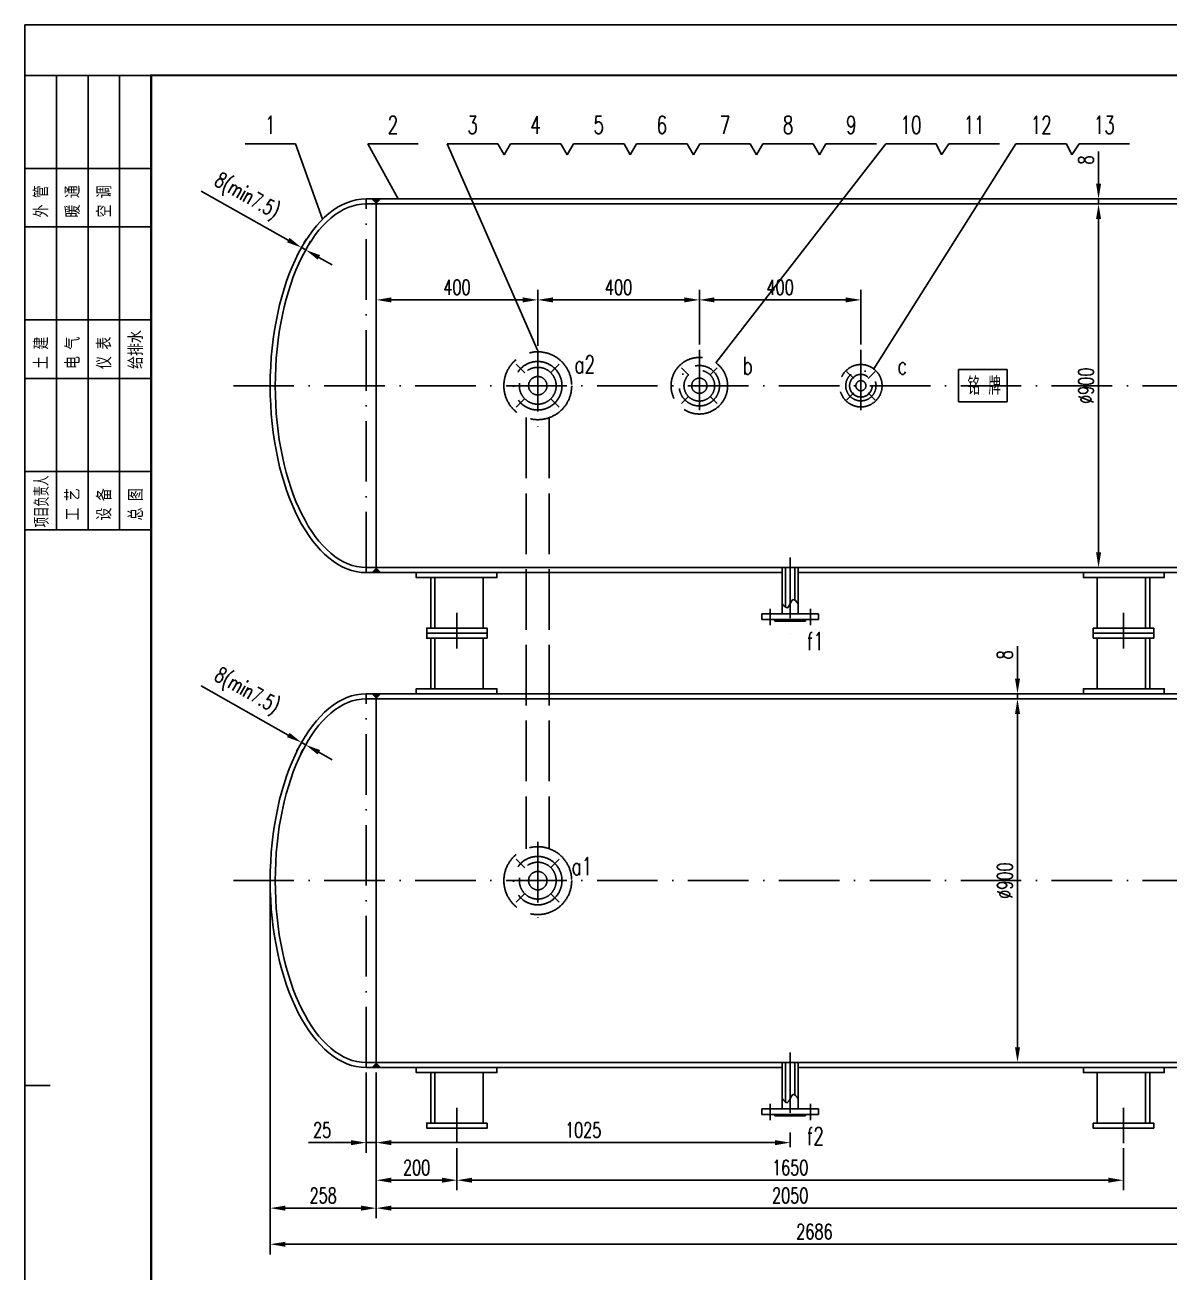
# Model space of a CAD drawing. Extents: x -6571 to 854, y 418 to 5668.
# Drawn here: x -6571 to -3739, y 2581 to 5668 of the extents above; entities that cross this region are included whole.
import ezdxf
from ezdxf.enums import TextEntityAlignment as Align

# ---------------------------------------------------------------- set-up
doc = ezdxf.new("R2010")
doc.units = 0
doc.header["$LTSCALE"] = 12.5
doc.linetypes.add('ACAD_ISO02W100', pattern=[15, 12, -3])
doc.linetypes.add('ACAD_ISO10W100', pattern=[18, 12, -3, 0, -3])
for name, color, linetype in [('BZCC', 7, 'Continuous'), ('K1', 4, 'Continuous'), ('tank', 1, 'Continuous'), ('tankx', 2, 'ACAD_ISO10W100'), ('tanky', 7, 'Continuous')]:
    doc.layers.add(name, color=color, linetype=linetype)
doc.styles.add('hzfs', font='simplex.shx', dxfattribs={"width": 0.7, "bigfont": 'hzfs.shx'})
doc.styles.add('ST', font='', dxfattribs={"width": 0.75})
doc.styles.get('ST').set_extended_font_data('SimSun')
doc.dimstyles.new('PVCAD$0', dxfattribs={"dimscale": 12.5, "dimtxt": 3, "dimasz": 3, "dimexe": 2, "dimexo": 1, "dimgap": 1, "dimtad": 1, "dimdec": 0, "dimzin": 0, "dimdsep": 46, "dimtxsty": 'hzfs', "dimcen": 2.5, "dimclrd": 4, "dimclre": 4, "dimadec": 0, "dimazin": 0, "dimtfac": 1, "dimtmove": 0, "dimatfit": 0, "dimfxl": 1, "dimarcsym": 0})

# ---------------------------------------------------------------- blocks, each defined once
blk = doc.blocks.new('*D11')
at = {"color": 4, "lineweight": -2}
for p, q in [((-5501.6, 2887.7), (-5501.6, 2783.7)), ((-3851.6, 2887.7), (-3851.6, 2783.7)), ((-5464.1, 2808.7), (-3889.1, 2808.7))]:
    blk.add_line(p, q, dxfattribs=at)
at = {"color": 4}
for points in [[(-5464.1, 2815), (-5464.1, 2802.5), (-5501.6, 2808.7)], [(-3889.1, 2815), (-3889.1, 2802.5), (-3851.6, 2808.7)]]:
    blk.add_solid(points, dxfattribs=at)
at = {"layer": 'Defpoints', "color": 0}
for p in [(-5501.6, 2900.2), (-3851.6, 2900.2), (-3851.6, 2808.7)]:
    blk.add_point(p, dxfattribs=at)
at = {"color": 0, "insert": (-4676.6, 2840), "char_height": 37.5, "attachment_point": 5, "style": 'hzfs'}
blk.add_mtext('1650', dxfattribs=at)
blk = doc.blocks.new('*D12')
at = {"color": 4, "lineweight": -2}
for p, q in [((-5701.6, 3075.2), (-5701.6, 2783.7)), ((-5501.6, 2821.2), (-5501.6, 2833.7)), ((-5664.1, 2808.7), (-5539.1, 2808.7))]:
    blk.add_line(p, q, dxfattribs=at)
at = {"color": 4}
for points in [[(-5664.1, 2815), (-5664.1, 2802.5), (-5701.6, 2808.7)], [(-5539.1, 2815), (-5539.1, 2802.5), (-5501.6, 2808.7)]]:
    blk.add_solid(points, dxfattribs=at)
at = {"layer": 'Defpoints', "color": 0}
for p in [(-5701.6, 3087.7), (-5501.6, 2808.7), (-5501.6, 2808.7)]:
    blk.add_point(p, dxfattribs=at)
at = {"color": 0, "insert": (-5601.6, 2840), "char_height": 37.5, "attachment_point": 5, "style": 'hzfs'}
blk.add_mtext('200', dxfattribs=at)
blk = doc.blocks.new('*D13')
at = {"color": 4, "lineweight": -2}
for p, q in [((-5701.6, 2905), (-5701.6, 2876.7)), ((-5664.1, 2901.7), (-4714.1, 2901.7)), ((-4676.6, 2890.5), (-4676.6, 2926.7))]:
    blk.add_line(p, q, dxfattribs=at)
at = {"color": 4}
for points in [[(-5664.1, 2908), (-5664.1, 2895.5), (-5701.6, 2901.7)], [(-4714.1, 2908), (-4714.1, 2895.5), (-4676.6, 2901.7)]]:
    blk.add_solid(points, dxfattribs=at)
at = {"layer": 'Defpoints', "color": 0}
for p in [(-5701.6, 2917.5), (-4676.6, 2901.7), (-4676.6, 2878)]:
    blk.add_point(p, dxfattribs=at)
at = {"color": 0, "insert": (-5189.1, 2933), "char_height": 37.5, "attachment_point": 5, "style": 'hzfs'}
blk.add_mtext('1025', dxfattribs=at)
blk = doc.blocks.new('*D14')
at = {"color": 4, "lineweight": -2}
for p, q in [((-5726.6, 3075.2), (-5726.6, 2876.7)), ((-5701.6, 3075.2), (-5701.6, 2876.7)), ((-5764.1, 2901.7), (-5869.1, 2901.7)), ((-5701.6, 2901.7), (-5726.6, 2901.7)), ((-5664.1, 2901.7), (-5626.6, 2901.7))]:
    blk.add_line(p, q, dxfattribs=at)
at = {"color": 4}
for points in [[(-5764.1, 2908), (-5764.1, 2895.5), (-5726.6, 2901.7)], [(-5664.1, 2908), (-5664.1, 2895.5), (-5701.6, 2901.7)]]:
    blk.add_solid(points, dxfattribs=at)
at = {"layer": 'Defpoints', "color": 0}
for p in [(-5726.6, 3087.7), (-5701.6, 3087.7), (-5726.6, 2901.7)]:
    blk.add_point(p, dxfattribs=at)
at = {"color": 0, "insert": (-5835.4, 2933), "char_height": 37.5, "attachment_point": 5, "style": 'hzfs'}
blk.add_mtext('25', dxfattribs=at)
blk = doc.blocks.new('*D15')
at = {"color": 4, "lineweight": -2}
for p, q in [((-5964.1, 3537.7), (-5964.1, 2714.6)), ((-5701.6, 2752.1), (-5701.6, 2764.6)), ((-5926.6, 2739.6), (-5739.1, 2739.6))]:
    blk.add_line(p, q, dxfattribs=at)
at = {"color": 4}
for points in [[(-5926.6, 2745.9), (-5926.6, 2733.4), (-5964.1, 2739.6)], [(-5739.1, 2745.9), (-5739.1, 2733.4), (-5701.6, 2739.6)]]:
    blk.add_solid(points, dxfattribs=at)
at = {"layer": 'Defpoints', "color": 0}
for p in [(-5964.1, 3550.2), (-5701.6, 2739.6), (-5701.6, 2739.6)]:
    blk.add_point(p, dxfattribs=at)
at = {"color": 0, "insert": (-5832.9, 2770.9), "char_height": 37.5, "attachment_point": 5, "style": 'hzfs'}
blk.add_mtext('258', dxfattribs=at)
blk = doc.blocks.new('*D16')
at = {"color": 4, "lineweight": -2}
for p, q in [((-5919.2, 3910.6), (-6134.8, 4032.2)), ((-5876.2, 3886.4), (-5886.5, 3892.2)), ((-5892.7, 3881.3), (-5898.8, 3870.4)), ((-5882.4, 3875.5), (-5888.5, 3864.6)), ((-5843.6, 3868), (-5810.9, 3849.5))]:
    blk.add_line(p, q, dxfattribs=at)
at = {"color": 4}
for points in [[(-5916.1, 3916.1), (-5922.3, 3905.2), (-5886.5, 3892.2)], [(-5840.5, 3873.4), (-5846.6, 3862.5), (-5876.2, 3886.4)]]:
    blk.add_solid(points, dxfattribs=at)
at = {"layer": 'Defpoints', "color": 0}
for p in [(-5886.5, 3892.2), (-5886.5, 3892.2), (-5876.2, 3886.4)]:
    blk.add_point(p, dxfattribs=at)
at = {"color": 0, "insert": (-6023.2, 4016.4), "char_height": 37.5, "attachment_point": 5, "rotation": 330.5829, "style": 'hzfs'}
blk.add_mtext('8(min7.5)', dxfattribs=at)
blk = doc.blocks.new('*D17')
at = {"color": 4, "lineweight": -2}
for p, q in [((-3900.7, 5225.2), (-3888.2, 5225.2)), ((-3913.2, 5187.7), (-3913.2, 4362.7)), ((-3925.7, 4325.2), (-3938.2, 4325.2))]:
    blk.add_line(p, q, dxfattribs=at)
at = {"color": 4}
for points in [[(-3919.4, 5187.7), (-3906.9, 5187.7), (-3913.2, 5225.2)], [(-3919.4, 4362.7), (-3906.9, 4362.7), (-3913.2, 4325.2)]]:
    blk.add_solid(points, dxfattribs=at)
at = {"layer": 'Defpoints', "color": 0}
for p in [(-3913.2, 5225.2), (-3913.2, 4325.2), (-3913.2, 4325.2)]:
    blk.add_point(p, dxfattribs=at)
at = {"color": 0, "insert": (-3944.4, 4775.2), "char_height": 37.5, "attachment_point": 5, "rotation": 90, "style": 'hzfs'}
blk.add_mtext('%%C900', dxfattribs=at)
blk = doc.blocks.new('*D18')
at = {"color": 4, "lineweight": -2}
for p, q in [((-3913.2, 5275.2), (-3913.2, 5355.2)), ((-3925.7, 5237.7), (-3938.2, 5237.7)), ((-3925.7, 5225.2), (-3938.2, 5225.2)), ((-3913.2, 5225.2), (-3913.2, 5237.7)), ((-3913.2, 5187.7), (-3913.2, 5150.2))]:
    blk.add_line(p, q, dxfattribs=at)
at = {"color": 4}
for points in [[(-3919.4, 5275.2), (-3906.9, 5275.2), (-3913.2, 5237.7)], [(-3919.4, 5187.7), (-3906.9, 5187.7), (-3913.2, 5225.2)]]:
    blk.add_solid(points, dxfattribs=at)
at = {"layer": 'Defpoints', "color": 0}
for p in [(-3913.2, 5237.7), (-3913.2, 5237.7), (-3913.2, 5225.2)]:
    blk.add_point(p, dxfattribs=at)
at = {"color": 0, "insert": (-3944.4, 5334), "char_height": 37.5, "attachment_point": 5, "rotation": 90, "style": 'hzfs'}
blk.add_mtext('8', dxfattribs=at)
blk = doc.blocks.new('*D19')
at = {"color": 4, "lineweight": -2}
for p, q in [((-4126.4, 4000.2), (-4138.9, 4000.2)), ((-4113.9, 3962.7), (-4113.9, 3137.7)), ((-4126.4, 3100.2), (-4138.9, 3100.2))]:
    blk.add_line(p, q, dxfattribs=at)
at = {"color": 4}
for points in [[(-4120.1, 3962.7), (-4107.6, 3962.7), (-4113.9, 4000.2)], [(-4120.1, 3137.7), (-4107.6, 3137.7), (-4113.9, 3100.2)]]:
    blk.add_solid(points, dxfattribs=at)
at = {"layer": 'Defpoints', "color": 0}
for p in [(-4113.9, 4000.2), (-4113.9, 3100.2), (-4113.9, 3100.2)]:
    blk.add_point(p, dxfattribs=at)
at = {"color": 0, "insert": (-4145.1, 3550.2), "char_height": 37.5, "attachment_point": 5, "rotation": 90, "style": 'hzfs'}
blk.add_mtext('%%C900', dxfattribs=at)
blk = doc.blocks.new('*D20')
at = {"color": 4, "lineweight": -2}
for p, q in [((-4113.9, 4050.2), (-4113.9, 4130.2)), ((-4126.4, 4012.7), (-4138.9, 4012.7)), ((-4126.4, 4000.2), (-4138.9, 4000.2)), ((-4113.9, 4000.2), (-4113.9, 4012.7)), ((-4113.9, 3962.7), (-4113.9, 3925.2))]:
    blk.add_line(p, q, dxfattribs=at)
at = {"color": 4}
for points in [[(-4120.1, 4050.2), (-4107.6, 4050.2), (-4113.9, 4012.7)], [(-4120.1, 3962.7), (-4107.6, 3962.7), (-4113.9, 4000.2)]]:
    blk.add_solid(points, dxfattribs=at)
at = {"layer": 'Defpoints', "color": 0}
for p in [(-4113.9, 4012.7), (-4113.9, 4012.7), (-4113.9, 4000.2)]:
    blk.add_point(p, dxfattribs=at)
at = {"color": 0, "insert": (-4145.1, 4109), "char_height": 37.5, "attachment_point": 5, "rotation": 90, "style": 'hzfs'}
blk.add_mtext('8', dxfattribs=at)
blk = doc.blocks.new('*D21')
at = {"color": 4, "lineweight": -2}
for p, q in [((-5701.6, 4945.1), (-5701.6, 5012.7)), ((-5301.6, 4874), (-5301.6, 5012.7)), ((-5664.1, 4987.7), (-5339.1, 4987.7))]:
    blk.add_line(p, q, dxfattribs=at)
at = {"color": 4}
for points in [[(-5664.1, 4993.9), (-5664.1, 4981.4), (-5701.6, 4987.7)], [(-5339.1, 4993.9), (-5339.1, 4981.4), (-5301.6, 4987.7)]]:
    blk.add_solid(points, dxfattribs=at)
at = {"layer": 'Defpoints', "color": 0}
for p in [(-5301.6, 4987.7), (-5701.6, 4932.6), (-5301.6, 4861.5)]:
    blk.add_point(p, dxfattribs=at)
at = {"color": 0, "insert": (-5501.6, 5018.9), "char_height": 37.5, "attachment_point": 5, "style": 'hzfs'}
blk.add_mtext('400', dxfattribs=at)
blk = doc.blocks.new('*D22')
at = {"color": 4, "lineweight": -2}
for p, q in [((-5301.6, 5000.2), (-5301.6, 5012.7)), ((-4901.6, 4876.9), (-4901.6, 5012.7)), ((-4939.1, 4987.7), (-5264.1, 4987.7))]:
    blk.add_line(p, q, dxfattribs=at)
at = {"color": 4}
for points in [[(-5264.1, 4993.9), (-5264.1, 4981.4), (-5301.6, 4987.7)], [(-4939.1, 4993.9), (-4939.1, 4981.4), (-4901.6, 4987.7)]]:
    blk.add_solid(points, dxfattribs=at)
at = {"layer": 'Defpoints', "color": 0}
for p in [(-5301.6, 4987.7), (-5301.6, 4987.7), (-4901.6, 4864.4)]:
    blk.add_point(p, dxfattribs=at)
at = {"color": 0, "insert": (-5101.6, 5018.9), "char_height": 37.5, "attachment_point": 5, "style": 'hzfs'}
blk.add_mtext('400', dxfattribs=at)
blk = doc.blocks.new('*D23')
at = {"color": 4, "lineweight": -2}
for p, q in [((-4901.6, 5000.2), (-4901.6, 5012.7)), ((-4501.6, 4876.9), (-4501.6, 5012.7)), ((-4539.1, 4987.7), (-4864.1, 4987.7))]:
    blk.add_line(p, q, dxfattribs=at)
at = {"color": 4}
for points in [[(-4864.1, 4993.9), (-4864.1, 4981.4), (-4901.6, 4987.7)], [(-4539.1, 4993.9), (-4539.1, 4981.4), (-4501.6, 4987.7)]]:
    blk.add_solid(points, dxfattribs=at)
at = {"layer": 'Defpoints', "color": 0}
for p in [(-4901.6, 4987.7), (-4901.6, 4987.7), (-4501.6, 4864.4)]:
    blk.add_point(p, dxfattribs=at)
at = {"color": 0, "insert": (-4701.6, 5018.9), "char_height": 37.5, "attachment_point": 5, "style": 'hzfs'}
blk.add_mtext('400', dxfattribs=at)
blk = doc.blocks.new('*D26')
at = {"color": 4, "lineweight": -2}
for p, q in [((-5701.6, 3075.2), (-5701.6, 2714.6)), ((-3651.6, 3075.2), (-3651.6, 2714.6)), ((-5664.1, 2739.6), (-3689.1, 2739.6))]:
    blk.add_line(p, q, dxfattribs=at)
at = {"color": 4}
for points in [[(-5664.1, 2745.9), (-5664.1, 2733.4), (-5701.6, 2739.6)], [(-3689.1, 2745.9), (-3689.1, 2733.4), (-3651.6, 2739.6)]]:
    blk.add_solid(points, dxfattribs=at)
at = {"layer": 'Defpoints', "color": 0}
for p in [(-5701.6, 3087.7), (-3651.6, 3087.7), (-3651.6, 2739.6)]:
    blk.add_point(p, dxfattribs=at)
at = {"color": 0, "insert": (-4676.6, 2770.9), "char_height": 37.5, "attachment_point": 5, "style": 'hzfs'}
blk.add_mtext('2050', dxfattribs=at)
blk = doc.blocks.new('*D27')
at = {"color": 4, "lineweight": -2}
for p, q in [((-5964.1, 3525.2), (-5964.1, 2625.2)), ((-3269.1, 3537.7), (-3269.1, 2625.2)), ((-5926.6, 2650.2), (-3306.6, 2650.2))]:
    blk.add_line(p, q, dxfattribs=at)
at = {"color": 4}
for points in [[(-5926.6, 2656.4), (-5926.6, 2643.9), (-5964.1, 2650.2)], [(-3306.6, 2656.4), (-3306.6, 2643.9), (-3269.1, 2650.2)]]:
    blk.add_solid(points, dxfattribs=at)
at = {"layer": 'Defpoints', "color": 0}
for p in [(-3269.1, 3550.2), (-5964.1, 3537.7), (-3269.1, 2650.2)]:
    blk.add_point(p, dxfattribs=at)
at = {"color": 0, "insert": (-4616.6, 2681.4), "char_height": 37.5, "attachment_point": 5, "style": 'hzfs'}
blk.add_mtext('2686', dxfattribs=at)
blk = doc.blocks.new('*D38')
at = {"color": 4, "lineweight": -2}
for p, q in [((-5919.2, 5135.6), (-6134.8, 5257.2)), ((-5880.4, 5128.1), (-5874.3, 5139)), ((-5870.1, 5122.3), (-5863.9, 5133.2)), ((-5876.2, 5111.4), (-5886.5, 5117.2)), ((-5843.6, 5093), (-5810.9, 5074.5))]:
    blk.add_line(p, q, dxfattribs=at)
at = {"color": 4}
for points in [[(-5916.1, 5141.1), (-5922.3, 5130.2), (-5886.5, 5117.2)], [(-5840.5, 5098.4), (-5846.6, 5087.5), (-5876.2, 5111.4)]]:
    blk.add_solid(points, dxfattribs=at)
at = {"layer": 'Defpoints', "color": 0}
for p in [(-5886.5, 5117.2), (-5886.5, 5117.2), (-5876.2, 5111.4)]:
    blk.add_point(p, dxfattribs=at)
at = {"color": 0, "insert": (-6023.2, 5241.4), "char_height": 37.5, "attachment_point": 5, "rotation": 330.5829, "style": 'hzfs'}
blk.add_mtext('8(min7.5)', dxfattribs=at)

msp = doc.modelspace()

# ---------------------------------------------------------------- linework, layer by layer
for p, q in [((-6571.3, 5668.2), (-6571.3, 418.2)), ((853.7, 5668.2), (-6571.3, 5668.2)), ((-4259.8, 4815.2), (-4139.8, 4815.2)), ((-4259.8, 4735.2), (-4259.8, 4815.2)), ((-4139.8, 4815.2), (-4139.8, 4735.2)), ((-4139.8, 4735.2), (-4259.8, 4735.2)), ((-6571.3, 3043.2), (-6508.8, 3043.2))]:
    msp.add_line(p, q)
at = {"color": 7}
for p, q in [((-6571.3, 5543.2), (-6571.3, 4418.2)), ((-6493.2, 4418.2), (-6493.2, 5543.2)), ((-6415.1, 4418.2), (-6415.1, 5543.2)), ((-6336.9, 4418.2), (-6336.9, 5543.2)), ((-6571.3, 5313.2), (-6258.8, 5313.2)), ((-6571.3, 5168.2), (-6258.8, 5168.2)), ((-6571.3, 4938.2), (-6258.8, 4938.2)), ((-6571.3, 4793.2), (-6258.8, 4793.2)), ((-6571.3, 4563.2), (-6258.8, 4563.2)), ((-6571.3, 4418.2), (-6258.8, 4418.2))]:
    msp.add_line(p, q, dxfattribs=at)
at = {"layer": 'BZCC'}
msp.add_line((-6258.8, 5543.2), (-6258.8, 4418.2), dxfattribs=at)
at = {"layer": 'K1', "color": 7}
msp.add_line((-6258.8, 5543.2), (-6571.3, 5543.2), dxfattribs=at)
at = {"layer": 'K1', "const_width": 5}
msp.add_lwpolyline([(728.7, 543.2), (728.7, 5543.2), (-6258.8, 5543.2), (-6258.8, 543.2)], close=True, dxfattribs=at)
at = {"layer": 'tank'}
for p, q in [((-5726.6, 5237.7), (-5701.6, 5237.7)), ((-5726.6, 5225.2), (-5701.6, 5225.2)), ((-5701.6, 4312.7), (-5701.6, 5237.7)), ((-3651.6, 5237.7), (-5701.6, 5237.7)), ((-3651.6, 5225.2), (-5701.6, 5225.2)), ((-5726.6, 4325.2), (-5701.6, 4325.2)), ((-3651.6, 4325.2), (-5701.6, 4325.2)), ((-4696.6, 4210.7), (-4696.6, 4325.2)), ((-4687.9, 4226.9), (-4687.9, 4325.2)), ((-4665.4, 4244.6), (-4665.4, 4325.2)), ((-4656.6, 4210.7), (-4656.6, 4325.2)), ((-5726.6, 4312.7), (-5701.6, 4312.7)), ((-4696.6, 4312.7), (-5701.6, 4312.7)), ((-5566.6, 4175.2), (-5566.6, 4300.2)), ((-5556.6, 4175.2), (-5556.6, 4300.2)), ((-5436.6, 4175.2), (-5436.6, 4300.2)), ((-3651.6, 4312.7), (-4656.6, 4312.7)), ((-3916.6, 4175.2), (-3916.6, 4300.2)), ((-3796.6, 4175.2), (-3796.6, 4300.2)), ((-3786.6, 4175.2), (-3786.6, 4300.2)), ((-4746.6, 4196.7), (-4746.6, 4210.7)), ((-4746.6, 4210.7), (-4606.6, 4210.7)), ((-4606.6, 4210.7), (-4606.6, 4196.7)), ((-4606.6, 4196.7), (-4746.6, 4196.7)), ((-4714.6, 4192.7), (-4714.6, 4196.7)), ((-4638.6, 4192.7), (-4714.6, 4192.7)), ((-4638.6, 4196.7), (-4638.6, 4192.7)), ((-5566.6, 4150.2), (-5566.6, 4025.2)), ((-5556.6, 4150.2), (-5556.6, 4025.2)), ((-5436.6, 4150.2), (-5436.6, 4025.2)), ((-3916.6, 4150.2), (-3916.6, 4025.2)), ((-3796.6, 4150.2), (-3796.6, 4025.2)), ((-3786.6, 4150.2), (-3786.6, 4025.2)), ((-5726.6, 4012.7), (-5701.6, 4012.7)), ((-5726.6, 4000.2), (-5701.6, 4000.2)), ((-5701.6, 3087.7), (-5701.6, 4012.7)), ((-3651.6, 4012.7), (-5701.6, 4012.7)), ((-3651.6, 4000.2), (-5701.6, 4000.2)), ((-5726.6, 3100.2), (-5701.6, 3100.2)), ((-5726.6, 3087.7), (-5701.6, 3087.7)), ((-3651.6, 3100.2), (-5701.6, 3100.2)), ((-4696.6, 3087.7), (-5701.6, 3087.7)), ((-4696.6, 2985.7), (-4696.6, 3100.2)), ((-4687.9, 3001.9), (-4687.9, 3100.2)), ((-4665.4, 3019.6), (-4665.4, 3100.2)), ((-4656.6, 2985.7), (-4656.6, 3100.2)), ((-3651.6, 3087.7), (-4656.6, 3087.7)), ((-5566.6, 2950.2), (-5566.6, 3075.2)), ((-5556.6, 2950.2), (-5556.6, 3075.2)), ((-5436.6, 2950.2), (-5436.6, 3075.2)), ((-3916.6, 2950.2), (-3916.6, 3075.2)), ((-3796.6, 2950.2), (-3796.6, 3075.2)), ((-3786.6, 2950.2), (-3786.6, 3075.2)), ((-4746.6, 2971.7), (-4746.6, 2985.7)), ((-4746.6, 2985.7), (-4606.6, 2985.7)), ((-4606.6, 2971.7), (-4746.6, 2971.7)), ((-4714.6, 2967.7), (-4714.6, 2971.7)), ((-4638.6, 2967.7), (-4714.6, 2967.7)), ((-4638.6, 2971.7), (-4638.6, 2967.7)), ((-4606.6, 2985.7), (-4606.6, 2971.7))]:
    msp.add_line(p, q, dxfattribs=at)
at = {"layer": 'tank', "color": 0, "linetype": 'ACAD_ISO02W100'}
for p, q in [((-5330.1, 4696.2), (-5330.1, 3629.3)), ((-5273.1, 4696.2), (-5273.1, 3629.3))]:
    msp.add_line(p, q, dxfattribs=at)
at = {"layer": 'tank'}
for points in [[(-5602.6, 4312.7), (-5602.6, 4300.2), (-5402.6, 4300.2), (-5402.6, 4312.7)], [(-3750.6, 4312.7), (-3750.6, 4300.2), (-3950.6, 4300.2), (-3950.6, 4312.7)], [(-5426.6, 4175.2), (-5426.6, 4162.7), (-5576.6, 4162.7), (-5576.6, 4175.2), (-5426.6, 4175.2)], [(-3926.6, 4175.2), (-3926.6, 4162.7), (-3776.6, 4162.7), (-3776.6, 4175.2), (-3926.6, 4175.2)], [(-5426.6, 4150.2), (-5426.6, 4162.7), (-5576.6, 4162.7), (-5576.6, 4150.2), (-5426.6, 4150.2)], [(-3926.6, 4150.2), (-3926.6, 4162.7), (-3776.6, 4162.7), (-3776.6, 4150.2), (-3926.6, 4150.2)], [(-5602.6, 4012.7), (-5602.6, 4025.2), (-5402.6, 4025.2), (-5402.6, 4012.7)], [(-3750.6, 4012.7), (-3750.6, 4025.2), (-3950.6, 4025.2), (-3950.6, 4012.7)], [(-5602.6, 3087.7), (-5602.6, 3075.2), (-5402.6, 3075.2), (-5402.6, 3087.7)], [(-3750.6, 3087.7), (-3750.6, 3075.2), (-3950.6, 3075.2), (-3950.6, 3087.7)], [(-5426.6, 2950.2), (-5426.6, 2937.7), (-5576.6, 2937.7), (-5576.6, 2950.2), (-5426.6, 2950.2)], [(-3926.6, 2950.2), (-3926.6, 2937.7), (-3776.6, 2937.7), (-3776.6, 2950.2), (-3926.6, 2950.2)]]:
    msp.add_lwpolyline(points, dxfattribs=at)
at = {"layer": 'tank', "color": 0, "linetype": 'ACAD_ISO02W100'}
for centre, radius in [((-5301.6, 4775.2), 84), ((-5301.6, 4775.2), 45.6), ((-4901.6, 4775.2), 70), ((-4501.6, 4775.2), 52.5), ((-5301.6, 4775.2), 22.8), ((-4901.6, 4775.2), 38), ((-4901.6, 4775.2), 19), ((-4501.6, 4775.2), 28), ((-4501.6, 4775.2), 12.5), ((-5301.6, 3550.2), 84), ((-5301.6, 3550.2), 45.6), ((-5301.6, 3550.2), 22.8)]:
    msp.add_circle(centre, radius, dxfattribs=at)
at = {"layer": 'tank'}
for centre, major_axis, ratio in [((-5726.6, 4775.2), (0, -462.5), 0.513514), ((-5726.6, 4775.2), (0, -450), 0.5), ((-5726.6, 3550.2), (0, -462.5), 0.513514), ((-5726.6, 3550.2), (0, -450), 0.5)]:
    msp.add_ellipse(centre, major_axis=major_axis, ratio=ratio, start_param=3.141593, end_param=6.283185, dxfattribs=at)
at = {"layer": 'tankx'}
for p, q in [((-5726.6, 4312.7), (-5726.6, 5237.7)), ((-5301.6, 4861.5), (-5301.6, 4655)), ((-4901.6, 4864.4), (-4901.6, 4686.1)), ((-4501.6, 4864.4), (-4501.6, 4686.1)), ((-5354.7, 4828.3), (-5333.4, 4807.1)), ((-5248.6, 4828.3), (-5269.8, 4807.1)), ((-4945.8, 4819.4), (-4928.1, 4801.8)), ((-4857.4, 4819.4), (-4875.1, 4801.8)), ((-4537, 4810.6), (-4519.3, 4792.9)), ((-4466.3, 4810.6), (-4484, 4792.9)), ((-6055.3, 4775.2), (-3285.9, 4775.2)), ((-4537, 4739.9), (-4519.3, 4757.6)), ((-4466.3, 4739.9), (-4484, 4757.6)), ((-5354.7, 4722.2), (-5333.4, 4743.4)), ((-5248.6, 4722.2), (-5269.8, 4743.4)), ((-4945.8, 4731.1), (-4928.1, 4748.7)), ((-4857.4, 4731.1), (-4875.1, 4748.7)), ((-4676.6, 4350.2), (-4676.6, 4155.2)), ((-5501.6, 4212.7), (-5501.6, 4125.2)), ((-4726.6, 4223.2), (-4726.6, 4182.7)), ((-4626.6, 4223.2), (-4626.6, 4182.7)), ((-3851.6, 4212.7), (-3851.6, 4125.2)), ((-5726.6, 3087.7), (-5726.6, 4012.7)), ((-5301.6, 3646.1), (-5301.6, 3439.5)), ((-5354.7, 3603.3), (-5333.4, 3582.1)), ((-5301.6, 3499.2), (-5301.6, 3611.4)), ((-5248.6, 3603.3), (-5269.8, 3582.1)), ((-6055.3, 3550.2), (-3285.9, 3550.2)), ((-5354.7, 3497.2), (-5333.4, 3518.4)), ((-5248.6, 3497.2), (-5269.8, 3518.4)), ((-4676.6, 3125.2), (-4676.6, 2930.2)), ((-4726.6, 2998.2), (-4726.6, 2957.7)), ((-4626.6, 2998.2), (-4626.6, 2957.7)), ((-5501.6, 2987.7), (-5501.6, 2900.2)), ((-3851.6, 2987.7), (-3851.6, 2900.2))]:
    msp.add_line(p, q, dxfattribs=at)
for centre, radius in [((-5301.6, 4775.2), 60), ((-4901.6, 4775.2), 50), ((-4501.6, 4775.2), 37.5), ((-5301.6, 3550.2), 60)]:
    msp.add_circle(centre, radius, dxfattribs=at)
at = {"layer": 'tanky'}
for p, q in [((-5901.1, 5373.9), (-6026.1, 5373.9)), ((-5834.6, 5187.2), (-5901.1, 5373.9)), ((-5647.2, 5237.7), (-5722.6, 5373.9)), ((-5722.6, 5373.9), (-5597.6, 5373.9)), ((-5301.6, 4861.5), (-5525.6, 5373.9)), ((-5525.6, 5373.9), (-5400.6, 5373.9)), ((-5400.6, 5373.9), (-5385, 5346.8)), ((-5385, 5346.8), (-5369.4, 5373.9)), ((-5369.4, 5373.9), (-5244.4, 5373.9)), ((-5244.4, 5373.9), (-5228.7, 5346.8)), ((-5228.7, 5346.8), (-5213.1, 5373.9)), ((-5213.1, 5373.9), (-5088.1, 5373.9)), ((-5088.1, 5373.9), (-5072.5, 5346.8)), ((-5072.5, 5346.8), (-5056.9, 5373.9)), ((-5056.9, 5373.9), (-4931.9, 5373.9)), ((-4931.9, 5373.9), (-4916.2, 5346.8)), ((-4916.2, 5346.8), (-4900.6, 5373.9)), ((-4900.6, 5373.9), (-4775.6, 5373.9)), ((-4860.7, 4832), (-4440.1, 5373.9)), ((-4775.6, 5373.9), (-4760, 5346.8)), ((-4760, 5346.8), (-4744.4, 5373.9)), ((-4744.4, 5373.9), (-4619.4, 5373.9)), ((-4619.4, 5373.9), (-4603.7, 5346.8)), ((-4603.7, 5346.8), (-4588.1, 5373.9)), ((-4588.1, 5373.9), (-4463.1, 5373.9)), ((-4469.4, 4816.7), (-4117.8, 5373.9)), ((-4440.1, 5373.9), (-4315.1, 5373.9)), ((-4315.1, 5373.9), (-4301.8, 5346.8)), ((-4301.8, 5346.8), (-4283.8, 5373.9)), ((-4283.8, 5373.9), (-4158.8, 5373.9)), ((-4117.8, 5373.9), (-3992.8, 5373.9)), ((-3992.8, 5373.9), (-3979.5, 5346.8)), ((-3979.5, 5346.8), (-3961.5, 5373.9)), ((-3961.5, 5373.9), (-3836.5, 5373.9))]:
    msp.add_line(p, q, dxfattribs=at)
for points in [[(-4656.6, 4235.7), (-4670, 4245.7), (-4683.3, 4225.7), (-4696.6, 4235.7)], [(-4656.6, 3010.7), (-4670, 3020.7), (-4683.3, 3000.7), (-4696.6, 3010.7)]]:
    msp.add_spline(points, degree=3, dxfattribs=at)
for points in [[(-5701.6, 5225.2), (-5689.1, 5237.7), (-5714.1, 5237.7)], [(-5701.6, 4325.2), (-5689.1, 4312.7), (-5714.1, 4312.7)], [(-5701.6, 4000.2), (-5689.1, 4012.7), (-5714.1, 4012.7)], [(-5701.6, 3100.2), (-5689.1, 3087.7), (-5714.1, 3087.7)]]:
    msp.add_solid(points, dxfattribs=at)

# ---------------------------------------------------------------- texts
at = {"color": 7, "style": 'ST'}
for s, width, p in [('外 管', 0.75, (-6516.6, 5191.7)), ('暖 通', 0.75, (-6438.5, 5191.7)), ('空 调', 0.75, (-6360.4, 5191.7)), ('给排水', 0.75, (-6282.2, 4816.7)), ('土 建', 0.75, (-6516.6, 4816.7)), ('电 气', 0.75, (-6438.5, 4816.7)), ('仪 表', 0.75, (-6360.4, 4816.7)), ('项目负责人', 0.6, (-6515.3, 4424.7)), ('工 艺', 0.75, (-6438.5, 4441.7)), ('设 备', 0.75, (-6360.4, 4441.7)), ('总 图', 0.75, (-6282.2, 4441.7))]:
    msp.add_text(s, height=31.25, rotation=90, dxfattribs=dict(at, width=width)).set_placement(p)
at = {"layer": 'tanky', "style": 'hzfs', "width": 0.7}
for s, height, p in [('1', 43.8, (-5963.6, 5398.9)), ('2', 43.8, (-5660.1, 5398.9)), ('3', 43.8, (-5463.1, 5398.9)), ('4', 43.8, (-5306.9, 5398.9)), ('5', 43.8, (-5150.6, 5398.9)), ('6', 43.8, (-4994.4, 5398.9)), ('7', 43.8, (-4838.1, 5398.9)), ('8', 43.8, (-4681.9, 5398.9)), ('9', 43.8, (-4525.6, 5398.9)), ('10', 43.75, (-4377.6, 5398.9)), ('11', 43.75, (-4221.3, 5398.9)), ('12', 43.75, (-4055.3, 5398.9)), ('13', 43.75, (-3899, 5398.9))]:
    msp.add_text(s, height=height, dxfattribs=at).set_placement(p, align=Align.CENTER)
for s, height, p in [('a2', 43.75, (-5185.3, 4827.8)), ('b', 43.8, (-4781.6, 4825.2)), ('c', 43.8, (-4399.1, 4825.2)), ('铭 牌', 43.75, (-4196.4, 4777.3)), ('f1', 43.75, (-4614.1, 4142.7)), ('a1', 43.75, (-5192.2, 3585.7)), ('f2', 43.75, (-4614.1, 2917.7))]:
    msp.add_text(s, height=height, dxfattribs=at).set_placement(p, align=Align.MIDDLE)

# ---------------------------------------------------------------- dimensions: what is measured, and where the dimension line sits
for base, p1, p2, text, picture, middle in [((-3913.2, 5237.7), (-3913.2, 5225.2), (-3913.2, 5237.7), '8', '*D18', (-3944.4, 5334)), ((-3913.2, 4325.2), (-3913.2, 5225.2), (-3913.2, 4325.2), '%%C<>', '*D17', (-3944.4, 4775.2)), ((-4113.9, 4012.7), (-4113.9, 4000.2), (-4113.9, 4012.7), '8', '*D20', (-4145.1, 4109)), ((-4113.9, 3100.2), (-4113.9, 4000.2), (-4113.9, 3100.2), '%%C<>', '*D19', (-4145.1, 3550.2))]:
    dim = msp.add_linear_dim(base=base, p1=p1, p2=p2, angle=90, text=text, dimstyle='PVCAD$0')
    dim.commit()
    dim.dimension.update_dxf_attribs({"geometry": picture, "text_midpoint": middle})
for p1, p2, picture, middle in [((-5876.2, 5111.4), (-5886.5, 5117.2), '*D38', (-6023.2, 5241.4)), ((-5876.2, 3886.4), (-5886.5, 3892.2), '*D16', (-6023.2, 4016.4))]:
    dim = msp.add_aligned_dim(p1=p1, p2=p2, distance=0, text='8(min7.5)', dimstyle='PVCAD$0')
    dim.commit()
    dim.dimension.update_dxf_attribs({"geometry": picture, "text_midpoint": middle})
for base, p1, p2, picture, middle in [((-5301.6, 4987.7), (-5701.6, 4932.6), (-5301.6, 4861.5), '*D21', (-5501.6, 5018.9)), ((-5301.6, 4987.7), (-4901.6, 4864.4), (-5301.6, 4987.7), '*D22', (-5101.6, 5018.9)), ((-4901.6, 4987.7), (-4501.6, 4864.4), (-4901.6, 4987.7), '*D23', (-4701.6, 5018.9)), ((-5726.6, 2901.7), (-5701.6, 3087.7), (-5726.6, 3087.7), '*D14', (-5835.4, 2933)), ((-5501.6, 2808.7), (-5701.6, 3087.7), (-5501.6, 2808.7), '*D12', (-5601.6, 2840)), ((-3651.6, 2739.6), (-5701.6, 3087.7), (-3651.6, 3087.7), '*D26', (-4676.6, 2770.9))]:
    dim = msp.add_linear_dim(base=base, p1=p1, p2=p2, dimstyle='PVCAD$0')
    dim.commit()
    dim.dimension.update_dxf_attribs({"geometry": picture, "text_midpoint": middle})
for base, p1, p2, text, picture, middle in [((-5701.6, 2739.6), (-5964.1, 3550.2), (-5701.6, 2739.6), '258', '*D15', (-5832.9, 2770.9)), ((-3269.1, 2650.2), (-5964.1, 3537.7), (-3269.1, 3550.2), '2686', '*D27', (-4616.6, 2681.4))]:
    dim = msp.add_linear_dim(base=base, p1=p1, p2=p2, text=text, dimstyle='PVCAD$0')
    dim.commit()
    dim.dimension.update_dxf_attribs({"geometry": picture, "text_midpoint": middle})
for base, p1, p2, picture, middle in [((-4676.6, 2901.7), (-5701.6, 2917.5), (-4676.6, 2878), '*D13', (-5189.1, 2901.7)), ((-3851.6, 2808.7), (-5501.6, 2900.2), (-3851.6, 2900.2), '*D11', (-4676.6, 2808.7))]:
    dim = msp.add_linear_dim(base=base, p1=p1, p2=p2, dimstyle='PVCAD$0')
    dim.commit()
    dim.dimension.update_dxf_attribs({"geometry": picture, "text_midpoint": middle, "dimtype": 160})

doc.saveas('drawing.dxf')
